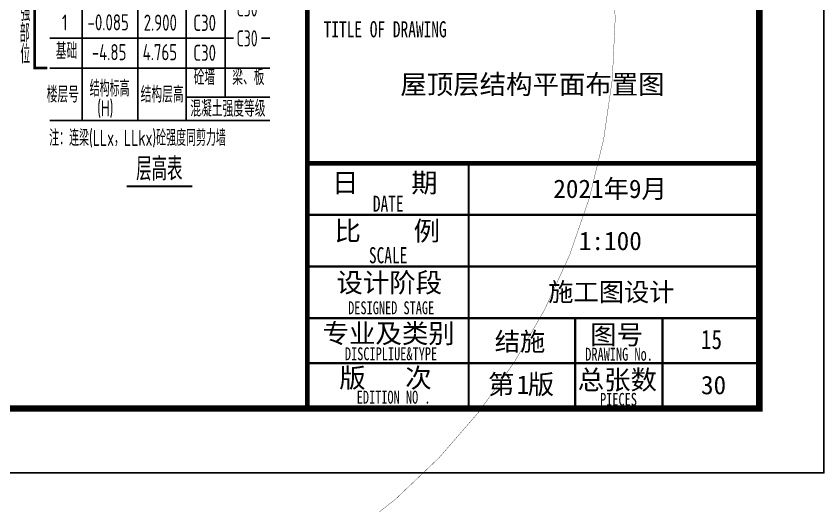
# Model space of a CAD drawing. Extents: x -668857 to 185752, y -270966 to 286822.
# Drawn here: x -148245 to -135737, y -247976 to -240384 of the extents above; entities that cross this region are included whole.
import ezdxf
from ezdxf.enums import TextEntityAlignment as Align

# ---------------------------------------------------------------- set-up
doc = ezdxf.new("R2010")
doc.units = 0
doc.header["$LTSCALE"] = 1000
doc.layers.get('0').update_dxf_attribs({"linetype": 'CONTINUOUS'})
for name, color, linetype in [('-TK', 7, 'CONTINUOUS'), ('S-0-TEXT', 7, 'CONTINUOUS'), ('S-B表格', 2, 'CONTINUOUS'), ('TEXT', 2, 'CONTINUOUS'), ('图签文字', 4, 'CONTINUOUS')]:
    doc.layers.add(name, color=color, linetype=linetype)
for name, color, linetype, lineweight in [('7549', 9, 'CONTINUOUS', 18), ('图框', 9, 'CONTINUOUS', 18), ('图签', 147, 'CONTINUOUS', 18)]:
    doc.layers.add(name, color=color, linetype=linetype, lineweight=lineweight)
doc.layers.add('审图修改', color=2, linetype='CONTINUOUS', plot=False)
doc.styles.add('TSSD_REIN', font='tssdeng.shx', dxfattribs={"width": 0.7, "height": 300, "bigfont": 'tssdchn.shx'})
doc.styles.add('宋体', font='', dxfattribs={"height": 50})
doc.styles.add('建筑图签-1', font='simhei.ttf', dxfattribs={"width": 0.7})
doc.styles.get('宋体').set_extended_font_data('SimSun')

# ---------------------------------------------------------------- blocks, each defined once
blk = doc.blocks.new('A1')
blk.add_lwpolyline([(0, 59400), (0, 0), (84100, 0), (84100, 59400)], close=True)
at = {"const_width": 100}
blk.add_lwpolyline([(2500, 58400), (2500, 1000), (83100, 1000), (83100, 58400)], close=True, dxfattribs=at)
at = {"layer": '图框'}
for points, const_width in [([(76100, 1000), (76100, 58400)], 70), ([(76100, 4800), (83100, 4800)], 70), ([(78600, 2400), (78600, 4800)], 35), ([(76100, 4000), (83100, 4000)], 35), ([(76100, 3200), (83100, 3200)], 35), ([(76100, 2400), (83100, 2400)], 35), ([(76100, 2400), (82600, 2400)], 35), ([(78600, 1000), (78600, 2400)], 35), ([(80250, 1000), (80250, 2400)], 35), ([(80250, 1000), (80250, 2400)], 35), ([(80250, 1000), (80250, 2400)], 35), ([(81600, 1000), (81600, 2400)], 35), ([(76100, 1700), (80250, 1700)], 35), ([(80250, 1700), (83100, 1700)], 35)]:
    blk.add_lwpolyline(points, dxfattribs=dict(at, const_width=const_width))
at = {"layer": '图框', "style": '建筑图签-1', "width": 0.7}
for s, height, p in [('TITLE OF DRAWING', 250, (76354, 6753)), ('DATE', 250, (77116, 4049)), ('SCALE', 250, (77055, 3250)), ('DESIGNED STAGE', 200, (76733, 2460)), ('DISCIPLIUE&TYPE', 200, (76683, 1747)), ('DRAWING No.', 200, (80405, 1740)), ('EDITION NO .', 200, (76866, 1074)), ('PIECES', 200, (80634, 1040))]:
    blk.add_text(s, height=height, dxfattribs=at).set_placement(p)
at = {"layer": '图签', "color": 2, "style": '宋体'}
for s, height, p in [('2021年9月', 286.7, (79910, 4262)), ('1:100', 286.7, (80306, 3454)), ('施工图设计', 286.7, (79832, 2662)), ('结施', 286.7, (79004, 1893)), ('1', 287, (79343, 1225)), ('30', 286.7, (82197, 1219))]:
    blk.add_text(s, height=height, dxfattribs=at).set_placement(p)
at = {"layer": '图签文字', "color": 7, "style": '建筑图签-1'}
for s, p in [('日    期', (76484, 4349)), ('比    例', (76522, 3602)), ('设计阶段', (76552, 2800)), ('专业及类别', (76338, 2013)), ('图号', (80481, 1994)), ('版   次 ', (76596, 1323)), ('总张数', (80288, 1294)), ('第 版', (78901, 1223))]:
    blk.add_text(s, height=300, dxfattribs=at).set_placement(p)
blk = doc.blocks.new('B20200424131938')
at = {"layer": '7549', "const_width": 40}
blk.add_lwpolyline([(417, 3688), (217, 3688), (217, 1834), (417, 1834)], dxfattribs=at)
at = {"layer": 'S-0-TEXT'}
blk.add_lwpolyline([(1641, 0, 27, 27, 0), (2658, 0, 0, 0, 0)], format="xyseb", dxfattribs=at)
at = {"layer": 'S-B表格'}
for p, q in [((952, 1021), (952, 6932)), ((1817, 1021), (1817, 6932)), ((2567, 1021), (2567, 6932)), ((3167, 1385), (3167, 6932)), ((452, 6469), (3167, 6469)), ((452, 6469), (3167, 6469)), ((3167, 6469), (3298, 6469)), ((3167, 6469), (3298, 6469)), ((3167, 6469), (3298, 6469)), ((3731, 6469), (3862, 6469)), ((3731, 6469), (3862, 6469)), ((3731, 6469), (3862, 6469)), ((452, 6005), (3167, 6005)), ((452, 6005), (3167, 6005)), ((3167, 6005), (3298, 6005)), ((3167, 6005), (3298, 6005)), ((3167, 6005), (3298, 6005)), ((3731, 6005), (3862, 6005)), ((3731, 6005), (3862, 6005)), ((3731, 6005), (3862, 6005)), ((452, 5542), (3167, 5542)), ((452, 5542), (3167, 5542)), ((3167, 5542), (3298, 5542)), ((3167, 5542), (3298, 5542)), ((3167, 5542), (3298, 5542)), ((3731, 5542), (3862, 5542)), ((3731, 5542), (3862, 5542)), ((3731, 5542), (3862, 5542)), ((452, 5078), (3167, 5078)), ((452, 5078), (3167, 5078)), ((3167, 5078), (3298, 5078)), ((3167, 5078), (3298, 5078)), ((3167, 5078), (3298, 5078)), ((3731, 5078), (3862, 5078)), ((3731, 5078), (3862, 5078)), ((3731, 5078), (3862, 5078)), ((452, 4615), (3167, 4615)), ((3167, 4615), (3298, 4615)), ((3731, 4615), (3862, 4615)), ((452, 4151), (3167, 4151)), ((3167, 4151), (3298, 4151)), ((3731, 4151), (3862, 4151)), ((452, 3688), (3167, 3688)), ((3167, 3688), (3298, 3688)), ((3731, 3688), (3862, 3688)), ((452, 3224), (3167, 3224)), ((3167, 3224), (3298, 3224)), ((3731, 3224), (3862, 3224)), ((452, 2761), (3167, 2761)), ((3167, 2761), (3298, 2761)), ((3731, 2761), (3862, 2761)), ((452, 2297), (3167, 2297)), ((3167, 2297), (3298, 2297)), ((3731, 2297), (3862, 2297)), ((452, 1834), (3167, 1834)), ((452, 1834), (3862, 1834)), ((452, 1834), (2854, 1834)), ((452, 1834), (2854, 1834)), ((2567, 1385), (3862, 1385)), ((452, 1021), (3862, 1021))]:
    blk.add_line(p, q, dxfattribs=at)
at = {"style": 'TSSD_REIN'}
for s, width, p, p2 in [('底', 0.535575, (-3, 3408), (134, 3408)), ('部', 0.530918, (-3, 3100), (134, 3100)), ('加', 0.526341, (-3, 2774), (134, 2774))]:
    blk.add_text(s, height=285, dxfattribs=dict(at, width=width)).set_placement(p, p2, align=Align.FIT)
for s, height, width, p in [('强', 285, 0.535575, (-3, 2477)), ('部', 285, 0.535575, (-13, 2146)), ('位', 285, 0.535575, (-3, 1820)), ('砼墙', 250, 0.7, (2681, 1495)), ('梁、板', 250, 0.7, (3279, 1495))]:
    blk.add_text(s, height=height, dxfattribs=dict(at, width=width)).set_placement(p, align=Align.BOTTOM_LEFT)
for s, width, p in [('结构标高', 0.65, (1070, 1392)), ('楼层号', 0.7, (405, 1299)), ('结构层高', 0.7, (1860, 1299)), ('(H)', 0.65, (1188, 1086)), ('混凝土强度等级', 0.7, (2629, 1080))]:
    blk.add_text(s, height=250, dxfattribs=dict(at, width=width)).set_placement(p)
at = {"layer": 'S-0-TEXT', "style": 'TSSD_REIN', "width": 0.7}
blk.add_text('层高表', height=360, dxfattribs=at).set_placement((1790, 90))
at = {"layer": 'S-B表格', "style": 'TSSD_REIN'}
for s, width, p in [('屋顶', 0.65, (503, 6575)), ('26.100', 0.7, (1031, 6590)), ('C30', 0.65, (3345, 6341)), ('9', 0.7, (642, 6123)), ('23.115', 0.7, (1031, 6126)), ('2.985', 0.7, (1907, 6121)), ('C30', 0.7, (2675, 6118)), ('C30', 0.65, (3345, 5877)), ('8', 0.7, (642, 5660)), ('20.215', 0.7, (1031, 5663)), ('2.900', 0.7, (1907, 5658)), ('C30', 0.7, (2675, 5654)), ('C25', 0.65, (3345, 5414)), ('7', 0.7, (642, 5196)), ('17.315', 0.7, (1031, 5199)), ('2.900', 0.7, (1907, 5194)), ('C25', 0.7, (2675, 5191)), ('C25', 0.65, (3345, 4950)), ('6', 0.7, (642, 4733)), ('14.415', 0.7, (1031, 4736)), ('2.900', 0.7, (1907, 4731)), ('C25', 0.7, (2675, 4727)), ('C30', 0.65, (3345, 4487)), ('5', 0.7, (642, 4269)), ('11.515', 0.7, (1031, 4272)), ('2.900', 0.7, (1907, 4267)), ('C30', 0.7, (2675, 4264)), ('C30', 0.65, (3345, 4023)), ('4', 0.7, (642, 3806)), ('8.615', 0.7, (1150, 3809)), ('2.900', 0.7, (1907, 3804)), ('C30', 0.7, (2675, 3800)), ('C30', 0.65, (3345, 3560)), ('3', 0.7, (642, 3342)), ('5.715', 0.7, (1150, 3345)), ('2.900', 0.7, (1907, 3340)), ('C30', 0.7, (2675, 3337)), ('C30', 0.65, (3345, 3096)), ('2', 0.7, (642, 2879)), ('2.815', 0.7, (1150, 2882)), ('2.900', 0.7, (1907, 2877)), ('C30', 0.7, (2675, 2873)), ('C30', 0.65, (3345, 2633)), ('1', 0.7, (642, 2415)), ('-0.085', 0.7, (1038, 2418)), ('2.900', 0.7, (1907, 2413)), ('C30', 0.7, (2675, 2410)), ('C30', 0.65, (3345, 2169)), ('基础', 0.7, (545, 1974)), ('-4.85', 0.7, (1103, 1955)), ('4.765', 0.7, (1891, 1955)), ('C30', 0.7, (2675, 1946))]:
    blk.add_text(s, height=250, dxfattribs=dict(at, width=width)).set_placement(p)
at = {"layer": 'TEXT', "style": 'TSSD_REIN', "width": 0.65}
blk.add_text('注：连梁(LLx，LLkx)砼强度同剪力墙', height=250, dxfattribs=at).set_placement((443, 627))

msp = doc.modelspace()

# ---------------------------------------------------------------- linework, layer by layer
at = {"layer": '审图修改', "const_width": 5}
msp.add_lwpolyline([(-229268, -180663.74, -0.57735027), (-212193.84, -180663.74, -0.57735027), (-195119.67, -180663.74, -0.57735027), (-178045.5, -180663.74, -0.57735027), (-160971.34, -180663.74, -0.57735027), (-143897.17, -180663.74, -0.57735027), (-143897.17, -197737.9, -0.57735027), (-143897.17, -214812.07, -0.57735027), (-143897.17, -231886.23, -0.57735027), (-143897.17, -248960.4, -0.57735027), (-143897.17, -266034.56, -0.57735027), (-160971.34, -266034.56, -0.57735027), (-178045.5, -266034.56, -0.57735027), (-195119.67, -266034.56, -0.57735027), (-212193.84, -266034.56, -0.57735027), (-229268, -266034.56, -0.57735027), (-229268, -248960.4, -0.57735027), (-229268, -231886.23, -0.57735027), (-229268, -214812.07, -0.57735027), (-229268, -197737.9, -0.57735027), (-229268, -180663.74, -0.57735027), (-229268, -180663.74, -0.57735027)], format="xyb", dxfattribs=at)

# ---------------------------------------------------------------- block references
at = {"layer": '-TK'}
msp.add_blockref('A1', (-219837.15, -247465.57), dxfattribs=at)
at = {"layer": 'S-B表格'}
msp.add_blockref('B20200424131938', (-148176.99, -243022.8), dxfattribs=at)

# ---------------------------------------------------------------- texts
at = {"layer": '图签文字', "color": 1, "style": '建筑图签-1'}
msp.add_text('屋顶层结构平面布置图', height=300, dxfattribs=at).set_placement((-142294.91, -241591.42))
at = {"layer": '图签文字', "color": 1, "style": '建筑图签-1', "width": 0.8}
msp.add_text('15', height=300, dxfattribs=at).set_placement((-137640.59, -245546.19))

doc.saveas('drawing.dxf')
